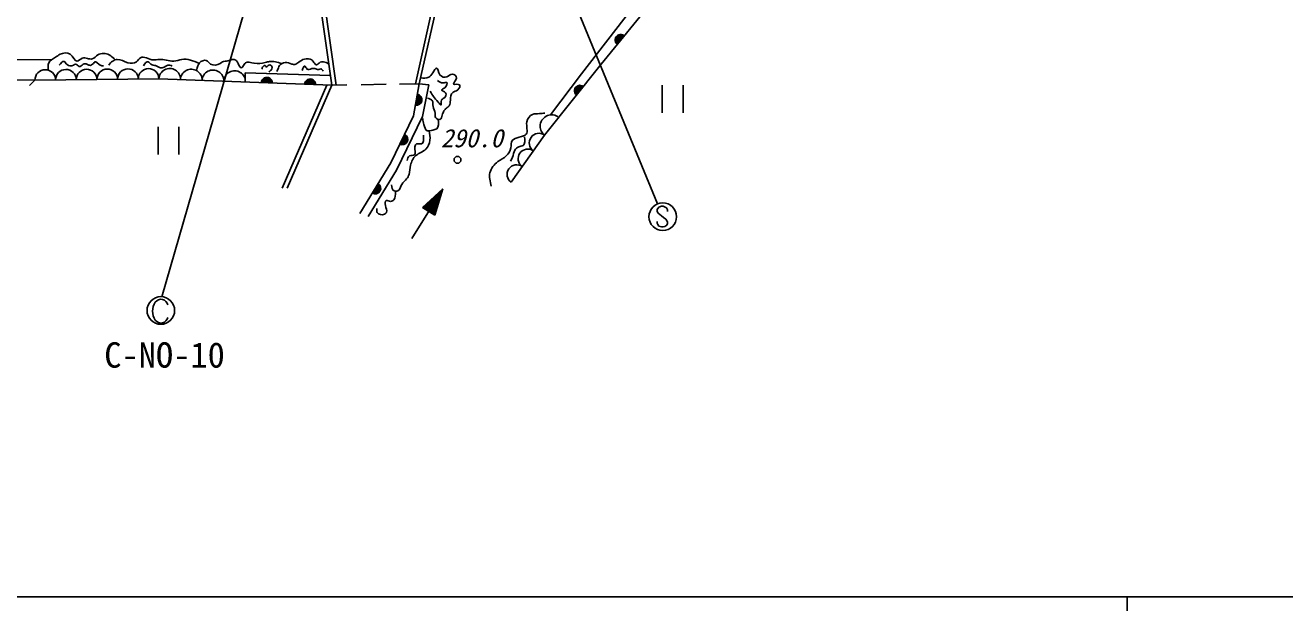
# Model space of a CAD drawing. Units: millimetres, scale not verified. Extents: x 40000 to 680000, y 20000 to 380000.
# Drawn here: x 88226 to 179403, y 204000 to 246359 of the extents above; entities that cross this region are included whole.
import ezdxf
from ezdxf.enums import TextEntityAlignment as Align

# ---------------------------------------------------------------- set-up
doc = ezdxf.new("R2010")
doc.units = ezdxf.units.MM
doc.header["$LTSCALE"] = 1000
for name, color, linetype, lineweight in [('M-BGD', 7, 'Continuous', 25), ('M-STR-STRC', 7, 'Continuous', 25), ('M-TTL-BAND', 7, 'Continuous', 25)]:
    doc.layers.add(name, color=color, linetype=linetype, lineweight=lineweight)
doc.styles.add('ＭＳ ゴシック', font='')
doc.styles.get('ＭＳ ゴシック').set_extended_font_data('MS Gothic')

msp = doc.modelspace()

# ---------------------------------------------------------------- linework, layer by layer
at = {"layer": 'M-BGD'}
for p, q in [((116753, 242130), (118988, 252100)), ((116476, 242125), (118010, 248970)), ((134647, 249358), (129927, 243534)), ((109564, 248096), (110421, 242015)), ((109865, 248142), (110727, 242020)), ((132139, 247544), (128498, 242844)), ((90126, 243859), (76295, 243957)), ((129927, 243534), (125810, 238412)), ((76302, 242562), (88932, 242387)), ((104160, 242923), (104150, 242247)), ((110320, 242729), (104160, 242923)), ((128498, 242844), (126249, 239871)), ((88932, 242387), (88536, 242006)), ((97902, 242479), (88932, 242387)), ((110421, 242015), (97902, 242479)), ((110056, 242028), (106818, 234579)), ((110421, 242015), (107183, 234565)), ((110421, 242015), (111513, 242035)), ((112544, 242053), (114351, 242086)), ((115315, 242103), (116753, 242130)), ((116753, 242130), (116340, 239803)), ((116753, 242130), (117447, 242045)), ((117447, 242045), (116988, 239752)), ((134344, 240014), (134344, 242014)), ((135844, 242014), (135844, 240014)), ((116340, 239803), (114687, 236392)), ((97857, 237013), (97857, 239013)), ((99357, 239013), (99357, 237013)), ((116988, 239752), (115114, 235863)), ((125810, 238412), (123400, 234998)), ((114687, 236392), (112442, 232727)), ((115114, 235863), (113060, 232513)), ((116205, 230928), (118455, 234527)), ((118455, 234527), (116992, 233164)), ((118455, 234527), (117870, 232615)), ((118266, 234351), (118379, 234280)), ((118304, 234386), (118394, 234329)), ((118341, 234422), (118410, 234379)), ((118379, 234457), (118425, 234428)), ((118417, 234492), (118440, 234478)), ((117281, 233433), (117986, 232993)), ((117319, 233468), (118001, 233042)), ((117357, 233504), (118016, 233092)), ((117395, 233539), (118031, 233141)), ((117433, 233574), (118046, 233191)), ((117471, 233610), (118061, 233240)), ((117508, 233645), (118076, 233290)), ((117546, 233680), (118092, 233339)), ((117584, 233716), (118107, 233389)), ((117622, 233751), (118122, 233438)), ((117660, 233786), (118137, 233488)), ((117698, 233821), (118152, 233537)), ((117736, 233857), (118167, 233587)), ((117773, 233892), (118182, 233636)), ((117811, 233927), (118198, 233686)), ((117849, 233963), (118213, 233735)), ((117887, 233998), (118228, 233785)), ((117925, 234033), (118243, 233834)), ((117963, 234069), (118258, 233884)), ((118001, 234104), (118273, 233933)), ((118038, 234139), (118288, 233983)), ((118076, 234174), (118304, 234032)), ((118114, 234210), (118319, 234082)), ((118152, 234245), (118334, 234131)), ((118190, 234280), (118349, 234181)), ((118228, 234316), (118364, 234230)), ((116992, 233164), (117870, 232615)), ((117016, 233186), (117880, 232646)), ((117054, 233221), (117895, 232696)), ((117092, 233257), (117910, 232745)), ((117130, 233292), (117925, 232795)), ((117168, 233327), (117940, 232844)), ((117206, 233363), (117955, 232894)), ((117243, 233398), (117971, 232943))]:
    msp.add_line(p, q, dxfattribs=at)
msp.add_circle((119518, 236620), 250, dxfattribs=at)
for centre, radius, start, end in [((131333, 245290), 400, 51.31744, 231.31744), ((131333, 245290), 400, 51.31744, 231.31744), ((131333, 245290), 350, 51.31744, 231.31744), ((131333, 245290), 300, 51.31744, 231.31744), ((131333, 245290), 250, 51.31744, 231.31744), ((131333, 245290), 200, 51.31744, 231.31744), ((131333, 245290), 150, 51.31744, 231.31744), ((131333, 245290), 100, 51.31744, 231.31744), ((131333, 245290), 50, 51.31744, 231.31744), ((89680, 242395), 748, 0.58629, 180.58629), ((91175, 242410), 748, 0.58629, 180.58629), ((92670, 242426), 748, 0.58629, 180.58629), ((94165, 242441), 748, 0.58629, 180.58629), ((95660, 242456), 748, 0.58629, 180.58629), ((97155, 242472), 748, 0.58629, 180.58629), ((98685, 242450), 783, 357.87613, 177.87613), ((100250, 242392), 783, 357.87613, 177.87613), ((101814, 242334), 783, 357.87613, 177.87613), ((103379, 242276), 783, 357.87613, 177.87613), ((105718, 242189), 400, 357.87613, 177.87613), ((105718, 242189), 400, 357.87613, 177.87613), ((105718, 242189), 350, 357.87613, 177.87613), ((105718, 242189), 300, 357.87613, 177.87613), ((105718, 242189), 250, 357.87613, 177.87613), ((105718, 242189), 200, 357.87613, 177.87613), ((105718, 242189), 150, 357.87613, 177.87613), ((105718, 242189), 100, 357.87613, 177.87613), ((105718, 242189), 50, 357.87613, 177.87613), ((108853, 242073), 400, 357.87613, 177.87613), ((108853, 242073), 400, 357.87613, 177.87613), ((108853, 242073), 350, 357.87613, 177.87613), ((108853, 242073), 300, 357.87613, 177.87613), ((108853, 242073), 250, 357.87613, 177.87613), ((108853, 242073), 200, 357.87613, 177.87613), ((108853, 242073), 150, 357.87613, 177.87613), ((108853, 242073), 100, 357.87613, 177.87613), ((108853, 242073), 50, 357.87613, 177.87613), ((128383, 241613), 400, 51.20345, 231.20345), ((128383, 241613), 400, 51.20345, 231.20345), ((128383, 241613), 350, 51.20345, 231.20345), ((128383, 241613), 300, 51.20345, 231.20345), ((128383, 241613), 250, 51.20345, 231.20345), ((128383, 241613), 200, 51.20345, 231.20345), ((128383, 241613), 150, 51.20345, 231.20345), ((128383, 241613), 100, 51.20345, 231.20345), ((128383, 241613), 50, 51.20345, 231.20345), ((116546, 240966), 400, 259.92534, 79.92534), ((116546, 240966), 400, 259.92534, 79.92534), ((116546, 240966), 350, 259.92534, 79.92534), ((116546, 240966), 300, 259.92534, 79.92534), ((116546, 240966), 250, 259.92534, 79.92534), ((116546, 240966), 200, 259.92534, 79.92534), ((116546, 240966), 150, 259.92534, 79.92534), ((116546, 240966), 100, 259.92534, 79.92534), ((116546, 240966), 50, 259.92534, 79.92534), ((126325, 239053), 821, 51.20345, 231.20345), ((115514, 238098), 400, 244.15111, 64.15111), ((115514, 238098), 400, 244.15111, 64.15111), ((115514, 238098), 350, 244.15111, 64.15111), ((115514, 238098), 300, 244.15111, 64.15111), ((115514, 238098), 250, 244.15111, 64.15111), ((115514, 238098), 200, 244.15111, 64.15111), ((115514, 238098), 150, 244.15111, 64.15111), ((115514, 238098), 100, 244.15111, 64.15111), ((115514, 238098), 50, 244.15111, 64.15111), ((125408, 237843), 696, 54.78241, 234.78241), ((124605, 236705), 696, 54.78241, 234.78241), ((123802, 235567), 696, 54.78241, 234.78241), ((113565, 234560), 400, 238.5035, 58.5035), ((113565, 234560), 400, 238.5035, 58.5035), ((113565, 234560), 350, 238.5035, 58.5035), ((113565, 234560), 300, 238.5035, 58.5035), ((113565, 234560), 250, 238.5035, 58.5035), ((113565, 234560), 200, 238.5035, 58.5035), ((113565, 234560), 150, 238.5035, 58.5035), ((113565, 234560), 100, 238.5035, 58.5035), ((113565, 234560), 50, 238.5035, 58.5035)]:
    msp.add_arc(centre, radius, start, end, dxfattribs=at)
for points, knots in [([(94681, 243925), (94567, 244032), (94453, 244139), (94312, 244212), (94065, 244340), (93736, 244362), (93493, 244212), (93345, 244121), (93229, 243966), (93084, 243925), (92869, 243866), (92588, 244057), (92347, 243966), (92209, 243915), (92083, 243771), (91978, 243762), (91804, 243746), (91685, 244097), (91486, 244253), (91276, 244418), (90975, 244365), (90749, 244253), (90631, 244195), (90533, 244120), (90422, 244048), (90237, 243929), (90017, 243817), (89930, 243639), (89863, 243501), (89876, 243324), (89889, 243147)], [0, 0, 0, 0, 1, 1, 1, 2, 2, 2, 3, 3, 3, 4, 4, 4, 5, 5, 5, 6, 6, 6, 7, 7, 7, 8, 8, 8, 9, 9, 9, 10, 10, 10, 10]), ([(90678, 243457), (90805, 243620), (90933, 243782), (91037, 243743), (91110, 243715), (91170, 243589), (91259, 243510), (91385, 243398), (91569, 243381), (91714, 243468), (91771, 243502), (91822, 243552), (91873, 243552), (91962, 243553), (92049, 243394), (92137, 243373), (92227, 243350), (92317, 243471), (92423, 243531), (92512, 243582), (92612, 243590), (92697, 243552), (92760, 243525), (92815, 243472), (92877, 243457), (92974, 243434), (93087, 243501), (93163, 243595), (93199, 243639), (93226, 243690), (93258, 243711), (93359, 243777), (93509, 243555), (93660, 243468), (93737, 243423), (93815, 243414), (93893, 243404)], [0, 0, 0, 0, 1, 1, 1, 2, 2, 2, 3, 3, 3, 4, 4, 4, 5, 5, 5, 6, 6, 6, 7, 7, 7, 8, 8, 8, 9, 9, 9, 10, 10, 10, 11, 11, 11, 12, 12, 12, 12]), ([(100824, 243598), (100401, 243773), (99977, 243949), (99555, 243884), (99364, 243855), (99174, 243777), (98981, 243762), (98629, 243733), (98267, 243911), (97916, 243884), (97782, 243874), (97648, 243834), (97507, 243843), (97178, 243865), (96804, 244152), (96565, 244007), (96463, 243946), (96386, 243807), (96278, 243721), (96113, 243589), (95876, 243581), (95664, 243639), (95384, 243715), (95148, 243904), (94886, 243884), (94773, 243876), (94656, 243829), (94558, 243762), (94445, 243684), (94358, 243579), (94271, 243475)], [0, 0, 0, 0, 1, 1, 1, 2, 2, 2, 3, 3, 3, 4, 4, 4, 5, 5, 5, 6, 6, 6, 7, 7, 7, 8, 8, 8, 9, 9, 9, 10, 10, 10, 10]), ([(96780, 243425), (96901, 243596), (97022, 243767), (97129, 243722), (97193, 243694), (97253, 243587), (97330, 243531), (97427, 243460), (97554, 243472), (97668, 243436), (97796, 243395), (97910, 243294), (98028, 243277), (98192, 243254), (98363, 243396), (98546, 243457), (98596, 243474), (98646, 243485), (98694, 243478), (98757, 243470), (98816, 243432), (98874, 243394)], [0, 0, 0, 0, 1, 1, 1, 2, 2, 2, 3, 3, 3, 4, 4, 4, 5, 5, 5, 6, 6, 6, 7, 7, 7, 7]), ([(106780, 243590), (106488, 243677), (106196, 243764), (105906, 243728), (105806, 243715), (105706, 243688), (105607, 243663), (105346, 243598), (105095, 243550), (104798, 243607), (104566, 243651), (104306, 243759), (104167, 243647), (104094, 243588), (104054, 243469), (103981, 243372), (103958, 243342), (103932, 243314), (103908, 243299), (103743, 243198), (103650, 243703), (103463, 243841), (103314, 243952), (103105, 243828), (102905, 243785), (102758, 243753), (102617, 243764), (102500, 243704), (102448, 243676), (102401, 243634), (102347, 243599), (102145, 243465), (101848, 243418), (101651, 243550), (101536, 243627), (101455, 243765), (101336, 243809), (101183, 243866), (100967, 243768), (100842, 243631), (100721, 243499), (100684, 243330), (100648, 243162)], [0, 0, 0, 0, 1, 1, 1, 2, 2, 2, 3, 3, 3, 4, 4, 4, 5, 5, 5, 6, 6, 6, 7, 7, 7, 8, 8, 8, 9, 9, 9, 10, 10, 10, 11, 11, 11, 12, 12, 12, 13, 13, 13, 14, 14, 14, 14]), ([(105354, 243187), (105375, 243246), (105396, 243304), (105448, 243367), (105489, 243416), (105549, 243469), (105588, 243445), (105618, 243426), (105635, 243363), (105658, 243343), (105706, 243304), (105782, 243442), (105869, 243476), (105951, 243508), (106044, 243449), (106080, 243375), (106106, 243320), (106102, 243257), (106080, 243203), (106067, 243171), (106048, 243142), (106025, 243117), (105980, 243066), (105921, 243029), (105861, 242992)], [0, 0, 0, 0, 1, 1, 1, 2, 2, 2, 3, 3, 3, 4, 4, 4, 5, 5, 5, 6, 6, 6, 7, 7, 7, 8, 8, 8, 8]), ([(110206, 243544), (110077, 243624), (109949, 243704), (109797, 243720), (109725, 243727), (109647, 243720), (109587, 243687), (109524, 243653), (109479, 243591), (109417, 243542), (109387, 243518), (109353, 243497), (109320, 243493), (109237, 243484), (109167, 243584), (109110, 243671), (109063, 243743), (109026, 243805), (108972, 243849), (108845, 243953), (108626, 243953), (108446, 243906), (108285, 243863), (108156, 243782), (108026, 243679), (107939, 243611), (107851, 243534), (107751, 243518), (107679, 243506), (107600, 243526), (107524, 243550), (107361, 243602), (107209, 243674), (107047, 243663), (106895, 243653), (106733, 243569), (106642, 243445), (106572, 243349), (106545, 243230), (106497, 243121), (106480, 243083), (106460, 243045), (106440, 243008)], [0, 0, 0, 0, 1, 1, 1, 2, 2, 2, 3, 3, 3, 4, 4, 4, 5, 5, 5, 6, 6, 6, 7, 7, 7, 8, 8, 8, 9, 9, 9, 10, 10, 10, 11, 11, 11, 12, 12, 12, 13, 13, 13, 14, 14, 14, 14]), ([(108266, 243093), (108336, 243268), (108406, 243443), (108469, 243406), (108514, 243379), (108556, 243241), (108625, 243187), (108717, 243114), (108857, 243191), (108984, 243218), (109080, 243239), (109169, 243230), (109257, 243203), (109334, 243179), (109412, 243140), (109491, 243156), (109540, 243166), (109590, 243195), (109632, 243195), (109702, 243194), (109753, 243109), (109804, 243023)], [0, 0, 0, 0, 1, 1, 1, 2, 2, 2, 3, 3, 3, 4, 4, 4, 5, 5, 5, 6, 6, 6, 7, 7, 7, 7]), ([(116846, 242543), (117062, 242528), (117278, 242513), (117433, 242594), (117546, 242653), (117627, 242764), (117723, 242913), (117824, 243070), (117941, 243270), (118014, 243262), (118100, 243253), (118121, 242944), (118246, 242768), (118364, 242602), (118574, 242555), (118740, 242623), (118886, 242683), (118998, 242832), (119146, 242826), (119281, 242821), (119446, 242687), (119437, 242536), (119427, 242358), (119179, 242154), (119234, 242100), (119283, 242050), (119585, 242125), (119669, 242042), (119740, 241973), (119659, 241793), (119553, 241693), (119430, 241576), (119274, 241568), (119176, 241490), (119042, 241385), (119014, 241154), (119001, 240938), (118992, 240783), (118992, 240635), (118914, 240531), (118864, 240464), (118781, 240416), (118711, 240357), (118640, 240298), (118581, 240228), (118536, 240154), (118484, 240067), (118452, 239974), (118420, 239863), (118384, 239734), (118349, 239579), (118246, 239543), (118147, 239509), (117985, 239585), (117926, 239689), (117873, 239784), (117905, 239902), (117897, 240008), (117885, 240170), (117781, 240306), (117752, 240473), (117726, 240624), (117763, 240802), (117694, 240909), (117633, 241004), (117489, 241043), (117345, 241083)], [0, 0, 0, 0, 1, 1, 1, 2, 2, 2, 3, 3, 3, 4, 4, 4, 5, 5, 5, 6, 6, 6, 7, 7, 7, 8, 8, 8, 9, 9, 9, 10, 10, 10, 11, 11, 11, 12, 12, 12, 13, 13, 13, 14, 14, 14, 15, 15, 15, 16, 16, 16, 17, 17, 17, 18, 18, 18, 19, 19, 19, 20, 20, 20, 21, 21, 21, 22, 22, 22, 22]), ([(118072, 242361), (118192, 242267), (118313, 242173), (118478, 242187), (118577, 242196), (118691, 242242), (118740, 242216), (118815, 242176), (118736, 241962), (118595, 241838), (118493, 241749), (118358, 241706), (118362, 241664), (118367, 241613), (118578, 241562), (118653, 241461), (118736, 241348), (118652, 241173), (118536, 241083), (118470, 241032), (118394, 241008), (118362, 240938), (118313, 240829), (118370, 240608), (118333, 240589), (118303, 240574), (118210, 240696), (118130, 240793), (117981, 240973), (117878, 241068), (117781, 241199), (117701, 241308), (117625, 241443), (117549, 241577)], [0, 0, 0, 0, 1, 1, 1, 2, 2, 2, 3, 3, 3, 4, 4, 4, 5, 5, 5, 6, 6, 6, 7, 7, 7, 8, 8, 8, 9, 9, 9, 10, 10, 10, 11, 11, 11, 11]), ([(121960, 234717), (121874, 235050), (121789, 235383), (121862, 235692), (121936, 236004), (122172, 236292), (122447, 236492), (122650, 236639), (122873, 236739), (123052, 236901), (123216, 237051), (123343, 237252), (123383, 237486), (123416, 237673), (123394, 237881), (123481, 238013), (123662, 238289), (124316, 238240), (124495, 238481), (124636, 238671), (124483, 239041), (124534, 239359), (124574, 239606), (124737, 239821), (124944, 239905), (125098, 239967), (125278, 239956), (125451, 239963), (125583, 239969), (125712, 239986), (125841, 240002)], [0, 0, 0, 0, 1, 1, 1, 2, 2, 2, 3, 3, 3, 4, 4, 4, 5, 5, 5, 6, 6, 6, 7, 7, 7, 8, 8, 8, 9, 9, 9, 10, 10, 10, 10]), ([(118130, 239543), (118148, 239273), (118167, 239002), (118014, 238875), (117943, 238817), (117835, 238789), (117723, 238759), (117577, 238720), (117423, 238679), (117316, 238730), (117187, 238792), (117127, 238991), (117084, 239166), (117045, 239324), (117021, 239463), (116997, 239602)], [0, 0, 0, 0, 1, 1, 1, 2, 2, 2, 3, 3, 3, 4, 4, 4, 5, 5, 5, 5]), ([(117462, 238730), (117504, 238499), (117547, 238268), (117520, 238033), (117492, 237797), (117395, 237556), (117229, 237394), (117026, 237195), (116719, 237115), (116503, 236929), (116304, 236758), (116180, 236496), (116125, 236232), (116078, 236005), (116081, 235777), (116009, 235564), (115971, 235449), (115911, 235339), (115835, 235244), (115723, 235105), (115577, 234999), (115486, 234837), (115393, 234671), (115359, 234446), (115196, 234372), (115118, 234337), (115010, 234337), (114934, 234372), (114795, 234437), (114763, 234623), (114731, 234808)], [0, 0, 0, 0, 1, 1, 1, 2, 2, 2, 3, 3, 3, 4, 4, 4, 5, 5, 5, 6, 6, 6, 7, 7, 7, 8, 8, 8, 9, 9, 9, 10, 10, 10, 10]), ([(117055, 238410), (117075, 238111), (117095, 237811), (116910, 237771), (116811, 237750), (116654, 237803), (116561, 237771), (116411, 237721), (116430, 237451), (116445, 237219), (116451, 237123), (116457, 237033), (116416, 236987), (116348, 236910), (116152, 236953), (116038, 236900), (115931, 236850), (115898, 236715), (115864, 236580)], [0, 0, 0, 0, 1, 1, 1, 2, 2, 2, 3, 3, 3, 4, 4, 4, 5, 5, 5, 6, 6, 6, 6]), ([(124378, 238286), (124397, 238022), (124417, 237759), (124261, 237662), (124181, 237612), (124054, 237607), (123949, 237564), (123829, 237516), (123738, 237420), (123676, 237311), (123590, 237160), (123561, 236985), (123500, 236823), (123463, 236723), (123413, 236627), (123364, 236531)], [0, 0, 0, 0, 1, 1, 1, 2, 2, 2, 3, 3, 3, 4, 4, 4, 5, 5, 5, 5]), ([(115021, 234285), (115024, 234080), (115028, 233876), (114905, 233733), (114849, 233668), (114766, 233615), (114673, 233617), (114557, 233619), (114425, 233706), (114353, 233675), (114275, 233642), (114268, 233471), (114295, 233327), (114334, 233122), (114443, 232972), (114382, 232833), (114357, 232776), (114304, 232721), (114237, 232687), (114063, 232600), (113798, 232658), (113714, 232804), (113668, 232883), (113677, 232989), (113685, 233094)], [0, 0, 0, 0, 1, 1, 1, 2, 2, 2, 3, 3, 3, 4, 4, 4, 5, 5, 5, 6, 6, 6, 7, 7, 7, 8, 8, 8, 8])]:
    msp.add_open_spline(points, degree=3, knots=knots, dxfattribs=at)
at = {"layer": 'M-STR-STRC'}
for p, q in [((134007, 233434), (124539, 256351)), ((98124, 226721), (104757, 249653)), ((134093, 233201), (133969, 233017)), ((133969, 233017), (133972, 232885)), ((133972, 232885), (134035, 232756)), ((134035, 232756), (134291, 232575)), ((134285, 233267), (134093, 233201)), ((134407, 233265), (134285, 233267)), ((134291, 232575), (134420, 232443)), ((134657, 233146), (134407, 233265)), ((134720, 233015), (134657, 233146)), ((134720, 232885), (134720, 233015)), ((133972, 232038), (133969, 232159)), ((134011, 231935), (133972, 232038)), ((134096, 231824), (134011, 231935)), ((134283, 231764), (134096, 231824)), ((134417, 231764), (134283, 231764)), ((134517, 231793), (134417, 231764)), ((134420, 232443), (134599, 232327)), ((134659, 231885), (134517, 231793)), ((134599, 232327), (134725, 232127)), ((134720, 232016), (134659, 231885)), ((134725, 232127), (134720, 232016))]:
    msp.add_line(p, q, dxfattribs=at)
for centre in [(134377, 232505), (98044, 225724)]:
    msp.add_circle(centre, 1000, dxfattribs=at)
for centre, radius, start, end in [((98594, 225674), 1151, 145.6197, 214.38045), ((98052, 226037), 499, 10.09099, 144.85137), ((98052, 225312), 499, 215.14878, 349.90886)]:
    msp.add_arc(centre, radius, start, end, dxfattribs=at)
at = {"layer": 'M-TTL-BAND'}
for p, q in [((40000, 205000), (579000, 205000)), ((168000, 205000), (168000, 204000))]:
    msp.add_line(p, q, dxfattribs=at)

# ---------------------------------------------------------------- texts
at = {"layer": 'M-BGD', "style": 'ＭＳ ゴシック', "oblique": 15}
msp.add_text('290.0', height=1320, dxfattribs=at).set_placement((118312, 238187), align=Align.MIDDLE_LEFT)
at = {"layer": 'M-STR-STRC', "style": 'ＭＳ ゴシック'}
msp.add_text('C-NO-10', height=1833, dxfattribs=at).set_placement((93950, 222505), align=Align.MIDDLE_LEFT)

doc.saveas('drawing.dxf')
